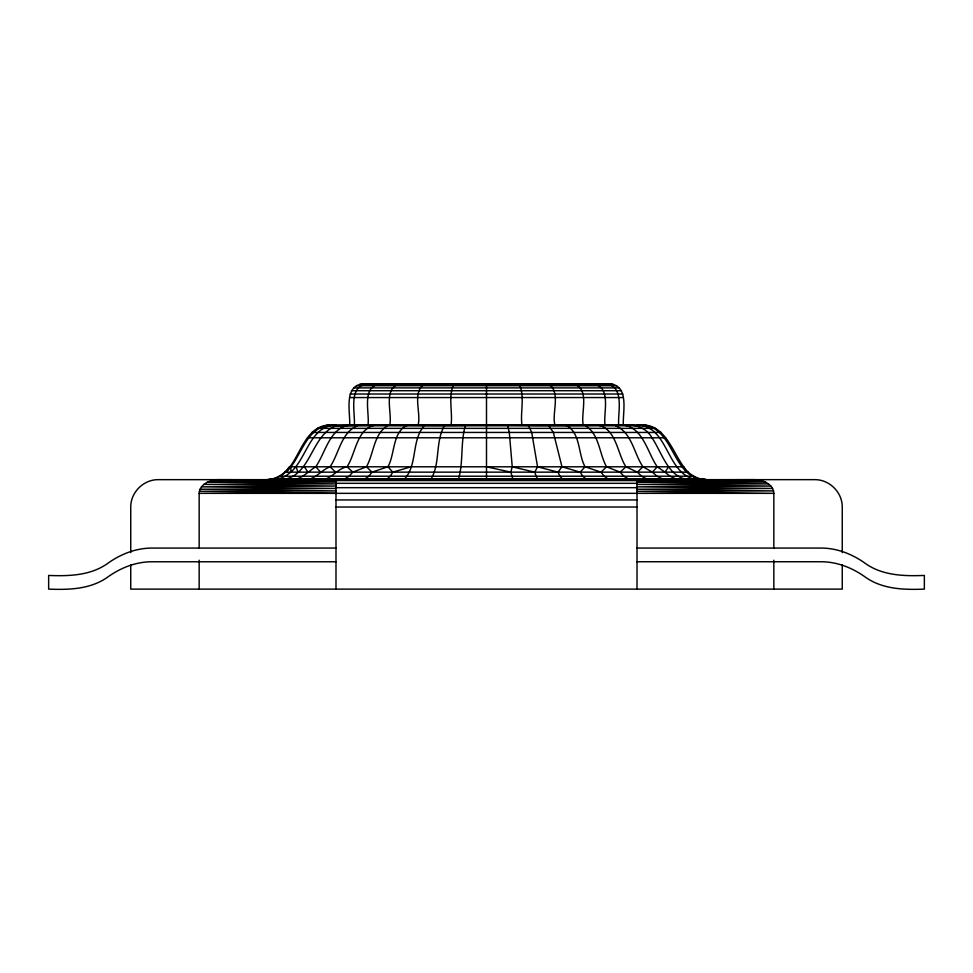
<?xml version="1.0" encoding="UTF-8"?>
<svg xmlns="http://www.w3.org/2000/svg" width="973" height="973" viewBox="0 0 973 973"><rect width="100%" height="100%" fill="white"/><g stroke="black" fill="none" stroke-linecap="round" stroke-linejoin="round"><path stroke-width="1.46" d="M272.489 479.665L279.142 478.789L285.381 476.223L290.781 472.148L290.988 466.797C302.117 452.068 308.477 426.296 330.625 424.933L642.375 424.921C665.398 425.043 672.465 451.715 683.703 466.797L685.442 470.008M199.161 548.067L199.161 493.347C199.647 484.007 210.387 479.665 218.511 479.665L335.989 479.932L212.284 480.382L335.989 480.796L207.371 482.158L335.989 483.897L203.88 484.384L335.989 486.05L201.484 486.841L335.989 488.446L200.049 489.237L335.989 490.927L199.38 491.316L335.989 493.335M349.672 424.933C350.414 412.297 343.25 385.344 363.355 383.873L609.645 383.873C629.75 385.344 622.586 412.297 623.328 424.921M636.841 425.797L637.06 424.921C668.171 426.004 665.714 470.518 692.788 478.789L692.594 479.653C668.95 481.112 662.467 453.053 651.946 437.789C646.036 426.673 633.095 423.973 621.492 424.921C576.624 425.688 531.501 425.639 486.5 424.933C436.354 426.332 386.172 424.386 336.159 425.797C310.071 435.296 311.64 478.278 280.406 479.665M411.032 466.797L392.824 472.148L390.234 476.223L387.254 478.789L384.067 479.665L404.78 478.789C417.709 464.303 411.299 440.283 424.228 425.797M513.063 479.653L510.801 472.148L512.236 466.797L509.305 432.438L507.736 425.797M361.287 479.665L365.179 478.789L368.828 476.223L371.99 472.148L387.899 466.797C395.22 454.355 392.107 430.297 408.563 424.933M465.264 425.797C460.424 442.995 463.464 461.591 458.624 478.789L408.344 479.665L404.78 478.789M340.343 479.665L344.88 478.789L349.137 476.223L352.834 472.148L366.444 466.797C373.851 453.795 373.498 434.262 387.436 425.797M321.516 479.665C331.829 479.263 337.023 468.609 347.057 466.797C355.875 453.576 356.629 427.5 376.283 424.933M305.108 479.665C315.349 479.75 321.054 470.056 330.054 466.797C339.103 453.613 340.976 432.584 357.407 425.797M539.249 479.653L537.607 478.789L536.074 476.223L534.736 472.148L537.546 466.797L531.72 432.438L528.619 425.797L526.843 424.921M291.341 479.665C301.375 479.884 307.821 471.54 315.714 466.797C325.773 452.615 329.932 425.992 351.508 424.933M266.091 479.665C300.803 480.784 296.084 425.152 330.625 424.933M290.781 472.148C306.969 458.101 309.973 425.615 335.94 424.933L336.159 425.797M431.221 478.789C440.441 462.783 435.174 441.803 444.381 425.797L446.157 424.933M683.8 478.789L681.659 479.653L675.603 478.789L669.923 476.223L664.985 472.148L668.694 466.797M564.656 479.653L562.224 478.789L559.949 476.223L557.979 472.148L561.968 466.797L553.357 432.438L548.772 425.797M274.763 478.789L267.697 479.665C276.417 478.947 284.517 474.119 289.297 466.797L683.703 466.797C688.483 474.119 696.583 478.947 705.303 479.653C671.674 479.275 675.067 427.293 642.375 424.921M286.39 472.148L290.988 466.797M615.593 425.797C632.024 432.584 633.897 453.613 642.946 466.797L652.396 472.148L657.286 466.797C647.227 452.615 643.068 425.992 621.492 424.921M561.968 466.797L580.176 472.148L585.101 466.797C577.78 454.355 580.893 430.297 564.437 424.921M585.101 466.797L601.01 472.148L606.556 466.797L620.166 472.148L623.863 476.223L628.12 478.789L632.657 479.653M596.717 424.933C616.371 427.5 617.125 453.576 625.943 466.797L637.376 472.148L642.946 466.797M620.166 472.148L625.943 466.797M454.622 383.873L453.71 384.347C447.969 396.862 452.81 411.725 451.083 424.921M424.921 383.873C411.445 391.462 421.443 413.221 418.086 424.933M399.429 383.873C382.547 388.592 392.508 413.33 389.747 424.933M379.847 383.873C361.044 386.707 369.789 412.929 368.001 424.933M367.551 383.873C347.75 385.673 355.352 412.479 354.33 424.933M325.164 425.797L335.94 424.933M269.278 480.139L214.692 479.932L218.511 479.665M486.5 478.789L459.937 479.653L458.624 478.789M199.161 493.347L773.839 493.335L637.011 491.316L773.535 490.927L637.011 489.237L772.562 488.446L637.011 486.841L770.859 486.05L637.011 484.384L768.488 483.897L637.011 482.158L762.212 480.796C767.867 482.511 773.681 486.95 773.839 493.335L773.839 548.067M214.692 479.932L269.278 479.811M703.284 479.774L754.489 479.653L762.212 480.796L637.011 480.382L758.308 479.932L637.011 479.653L637.011 589.115M359.815 384.347L613.185 384.347M356.507 385.709L616.481 385.709M353.686 387.886L619.315 387.886M351.508 390.72L621.492 390.72M350.134 394.016L622.866 394.016M349.672 397.568L623.328 397.556M323.778 425.797L649.222 425.797M317.356 428.363L655.644 428.363M311.786 432.438L661.214 432.438M307.419 437.789L665.581 437.789M284.931 472.148L688.069 472.148M279.36 476.223L693.64 476.223M272.939 478.789L700.061 478.789L706.909 479.653M335.989 480.589L637.011 480.589M207.371 482.158L335.989 482.109M637.011 482.158L765.544 482.109M335.989 483.326L637.011 483.326M335.989 487.68L637.011 487.68M335.989 499.94L637.011 499.94M335.989 507.03L637.011 507.018M335.989 548.067L151.46 548.079C135.259 548.2 119.886 554.464 106.933 563.951C89.844 575.675 68.609 576.223 48.65 575.444L48.65 589.127C68.609 589.906 89.844 589.358 106.933 577.634C119.886 568.147 135.259 561.883 151.46 561.762L335.989 561.762M637.011 548.067L821.54 548.067C837.741 548.2 853.114 554.464 866.067 563.951C883.156 575.675 904.391 576.223 924.35 575.432L924.35 589.115C904.391 589.906 883.156 589.358 866.067 577.634C853.114 568.147 837.741 561.883 821.54 561.749L637.011 561.749M637.06 424.921L647.836 425.797M692.788 478.789L700.511 479.653L698.237 478.789M754.489 479.653L759.463 480.236M698.505 478.789L705.303 479.653M605.449 383.873C625.25 385.673 617.648 412.479 618.67 424.921M593.153 383.873C611.956 386.707 603.211 412.929 604.999 424.921M667.892 479.653L662.26 478.789L656.982 476.223L652.396 472.148M651.484 479.653L646.352 478.789L641.548 476.223L637.376 472.148M573.571 383.873C590.453 388.592 580.492 413.33 583.253 424.921M486.5 466.797L510.801 472.148M611.713 479.653L607.821 478.789L604.172 476.223L601.01 472.148M512.236 466.797L534.736 472.148M537.546 466.797L557.979 472.148M548.067 383.873C561.555 391.462 551.557 413.221 554.914 424.921M588.933 479.653L585.746 478.789L582.766 476.223L580.176 472.148M693.408 476.734L697.227 478.278M518.378 383.873L519.29 384.347C525.031 396.862 520.19 411.725 521.917 424.933M585.564 425.797C599.502 434.262 599.149 453.795 606.556 466.797M657.286 466.797L664.985 472.148M347.057 466.797L352.834 472.148M330.054 466.797L335.624 472.148M366.444 466.797L371.99 472.148M387.899 466.797L392.824 472.148M315.714 466.797L320.604 472.148M304.306 466.797L308.015 472.148M296.011 466.797L298.03 472.148M842.253 552.628L842.253 507.018C842.35 492.374 829.531 479.567 814.888 479.653L158.113 479.665C143.469 479.567 130.65 492.374 130.747 507.03L130.747 552.64M842.253 564.79L842.253 589.115L130.747 589.127L130.747 564.802M773.839 560.229L773.839 589.115M486.5 383.873L486.5 479.653M335.989 479.665L335.989 589.127M199.161 560.229L199.161 589.127"/></g></svg>
